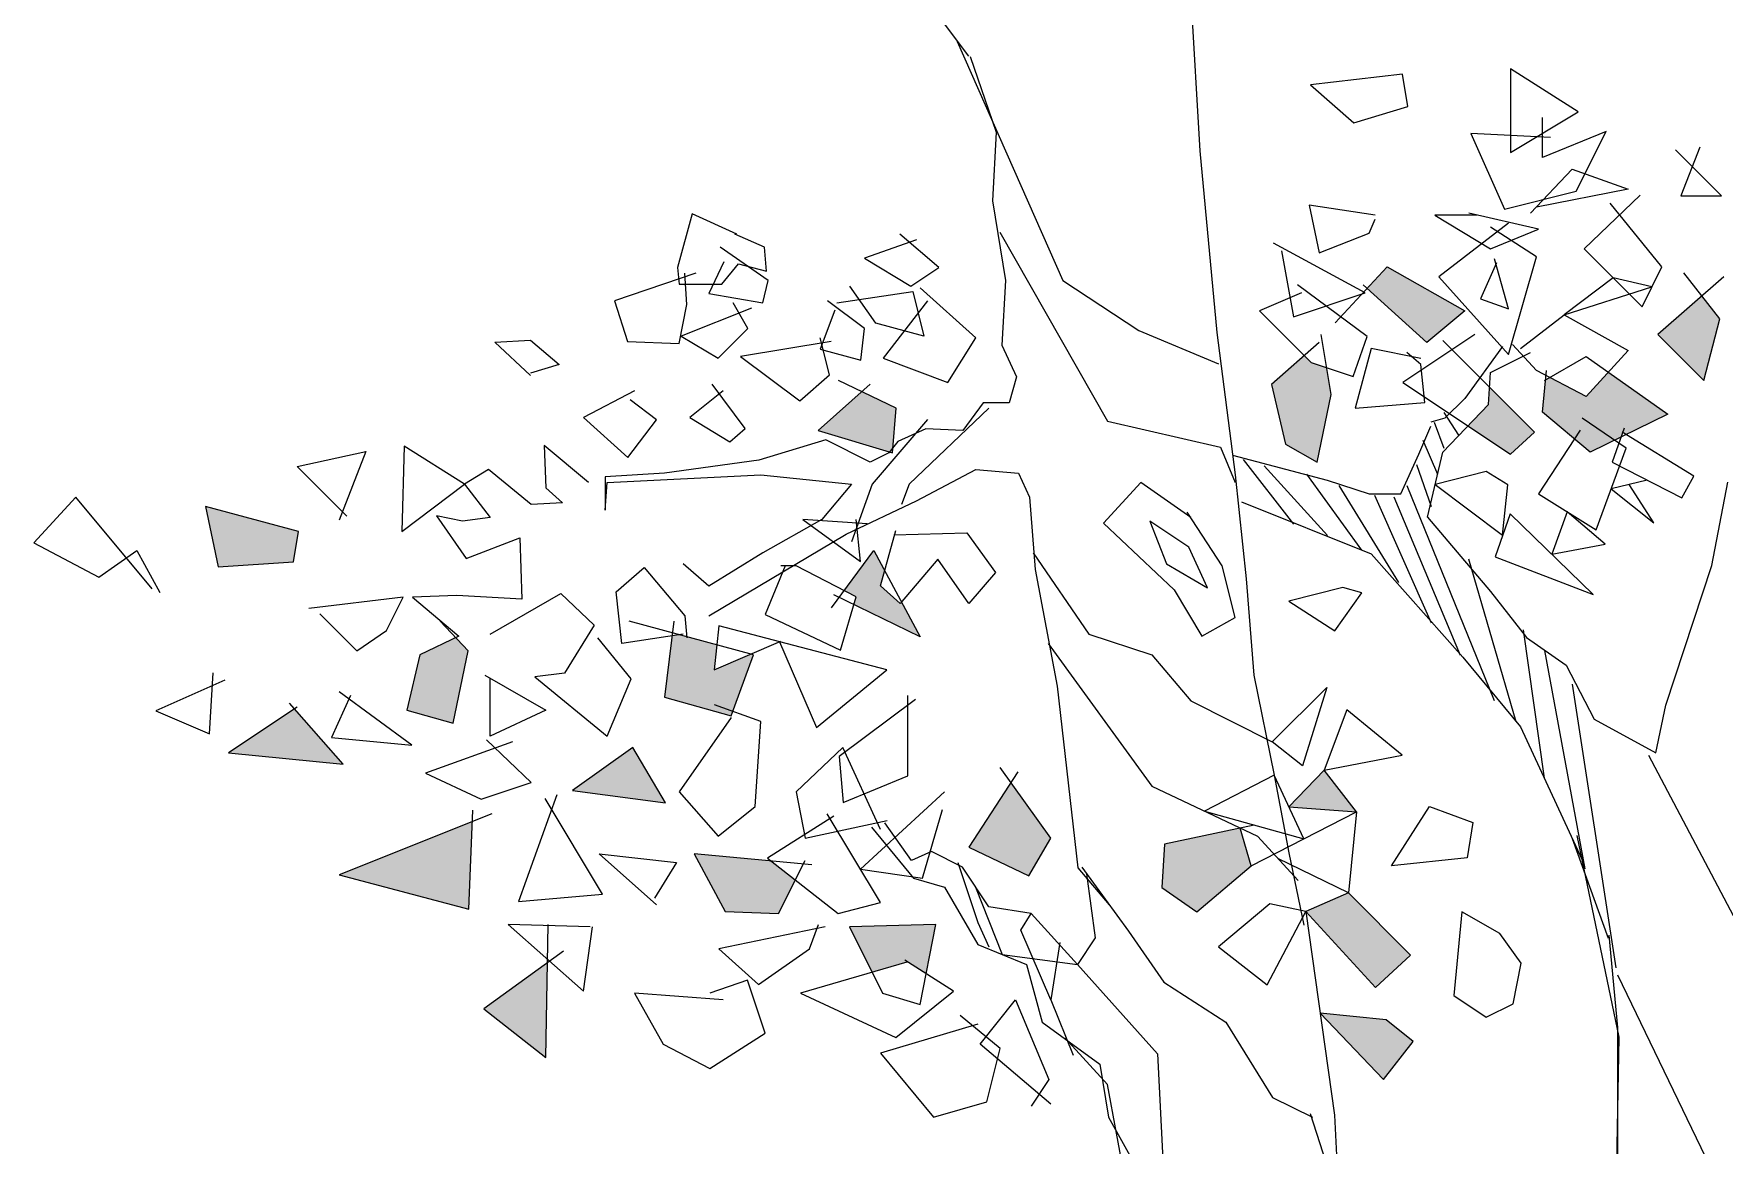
# Model space of a CAD drawing. Header units: centimetres. Extents: x -69 to 250, y -7 to 374.
# Drawn here: x -17 to 82.7, y 194.7 to 260.2 of the extents above; entities that cross this region are included whole.
import ezdxf

# ---------------------------------------------------------------- set-up
doc = ezdxf.new("R2010")
doc.units = ezdxf.units.CM
doc.header["$MEASUREMENT"] = 0

msp = doc.modelspace()

# ---------------------------------------------------------------- hatches: boundary and pattern name
at = {"linetype": 'Continuous'}
h = msp.add_hatch(color=256, dxfattribs=at)
h.paths.add_polyline_path([(68.83, 239.344), (68.768, 238.35), (67.554, 237.085), (70.059, 235.416), (71.469, 236.707)])
h.paths.add_polyline_path([(79.337, 237.763), (75.825, 240.246), (74.522, 238.82), (72.37, 239.938), (72.121, 239.796), (71.939, 237.881), (74.757, 235.534), (76.567, 236.415), (76.665, 236.69), (76.872, 236.563)])
h.paths.add_polyline_path([(98.046, 235.593), (94.193, 231.892), (100.268, 231.447)])
h.paths.add_polyline_path([(94.91, 239.887), (96.484, 237.529), (98.715, 238.937)])
h.paths.add_polyline_path([(108.714, 250.844), (104.565, 249.808), (109.011, 246.698)])
h.paths.add_polyline_path([(42.967, 212.782), (40.602, 216.069), (38.136, 212.26), (41.661, 210.564)])
h.paths.add_polyline_path([(36.177, 207.693), (31.084, 207.562), (32.428, 204.877), (34.53, 205.49), (35.614, 204.801)])
h.paths.add_polyline_path([(8.608, 223.819), (7.873, 224.602), (5.768, 223.6), (5.004, 220.326), (7.735, 219.562)])
h.paths.add_polyline_path([(25.429, 223.6), (25.289, 223.638), (23.119, 222.698), (23.267, 224.181), (21.073, 224.77), (20.627, 224.702), (20.186, 221.09), (24.118, 219.999)])
h.paths.add_polyline_path([(-1.383, 230.855), (-6.865, 232.336), (-6.124, 228.782), (-1.679, 229.078)])
h = msp.add_hatch(color=256, dxfattribs=at)
h.paths.add_polyline_path([(33.163, 228.552), (32.52, 229.745), (30.78, 227.365), (31.476, 227.004), (31.347, 226.562), (35.263, 224.656), (34.161, 226.7), (34.087, 226.613), (32.912, 227.657)])
h.paths.add_polyline_path([(33.839, 238.116), (31.816, 239.095), (29.252, 236.807), (33.446, 235.549), (33.645, 235.788)])
h.paths.add_polyline_path([(82.391, 243.396), (81.343, 244.734), (78.75, 242.457), (81.451, 239.758)])
h.paths.add_polyline_path([(67.358, 243.866), (62.778, 246.447), (61.601, 245.181), (65.127, 241.988)])
h.paths.add_polyline_path([(59.49, 238.937), (59.227, 240.511), (58.315, 240.815), (57.908, 241.221), (55.966, 239.524), (56.789, 236.003), (58.668, 234.947)])
h = msp.add_hatch(color=256, dxfattribs=at)
h.paths.add_polyline_path([(13.287, 205.44), (9.538, 202.735), (13.194, 199.864)])
h.paths.add_polyline_path([(8.859, 213.759), (1.009, 210.622), (8.66, 208.598)])
h.paths.add_polyline_path([(-1.626, 220.409), (-5.516, 217.817), (1.235, 217.142)])
h.paths.add_polyline_path([(18.325, 218.121), (14.769, 215.604), (20.252, 214.864)])
h.paths.add_polyline_path([(27.896, 210.325), (26.464, 211.442), (21.943, 211.868), (23.771, 208.476), (26.905, 208.345)])
h = msp.add_hatch(color=256, dxfattribs=at)
h.paths.add_polyline_path([(59.074, 216.789), (56.995, 214.627), (60.976, 214.34)])
h.paths.add_polyline_path([(62.728, 202.08), (58.833, 202.474), (62.569, 198.577), (64.322, 200.806)])
h.paths.add_polyline_path([(60.498, 209.563), (57.984, 208.476), (62.091, 203.99), (64.163, 205.901)])
h.paths.add_polyline_path([(54.761, 211.155), (54.122, 213.386), (49.663, 212.429), (49.503, 209.881), (51.575, 208.449)])

# ---------------------------------------------------------------- linework, layer by layer
for p, q in [((51.206, 262.564), (51.753, 253.287)), ((36.255, 261.326), (38.107, 258.859)), ((37.444, 259.727), (43.67, 245.647)), ((38.209, 258.854), (39.738, 254.379)), ((70.058, 258.125), (70.058, 253.189)), ((74.042, 255.577), (70.058, 258.125)), ((63.684, 257.806), (58.267, 257.169)), ((58.267, 257.169), (60.816, 254.94)), ((64.003, 255.896), (63.684, 257.806)), ((60.816, 254.94), (64.003, 255.896)), ((70.058, 253.189), (74.042, 255.577)), ((71.939, 252.902), (71.939, 255.249)), ((39.738, 254.379), (39.519, 250.34)), ((72.408, 254.075), (67.711, 254.31)), ((67.711, 254.31), (69.707, 249.851)), ((75.697, 254.427), (71.939, 252.902)), ((73.935, 250.907), (75.697, 254.427)), ((51.753, 253.287), (52.736, 242.591)), ((82.487, 250.641), (79.778, 253.348)), ((81.212, 253.507), (80.097, 250.641)), ((71.234, 249.616), (73.7, 252.198)), ((73.7, 252.198), (76.988, 251.024)), ((39.519, 250.34), (40.284, 245.647)), ((69.707, 249.851), (73.935, 250.907)), ((76.988, 251.024), (71.586, 249.968)), ((77.693, 250.672), (74.405, 247.504)), ((78.985, 246.447), (75.932, 250.203)), ((80.097, 250.641), (82.487, 250.641)), ((21.825, 249.576), (20.951, 246.411)), ((24.446, 248.376), (21.825, 249.576)), ((62.073, 249.499), (58.198, 250.085)), ((58.198, 250.085), (58.785, 247.269)), ((61.721, 248.442), (62.073, 249.264)), ((68.063, 249.499), (65.597, 249.499)), ((65.597, 249.499), (68.885, 247.504)), ((71.704, 248.677), (67.593, 249.616)), ((26.084, 247.612), (24.337, 248.376)), ((36.352, 246.411), (34.058, 248.376)), ((39.956, 248.485), (46.291, 237.352)), ((58.785, 247.269), (61.721, 248.442)), ((69.942, 249.029), (65.832, 245.861)), ((71.586, 247.034), (68.885, 248.794)), ((68.885, 247.504), (71.704, 248.677)), ((26.303, 245.647), (23.463, 247.612)), ((26.194, 246.193), (26.084, 247.612)), ((35.041, 248.048), (31.983, 246.957)), ((61.486, 244.922), (56.084, 247.856)), ((56.554, 247.386), (57.258, 243.514)), ((74.405, 247.504), (77.811, 244.1)), ((20.951, 246.411), (21.06, 245.429)), ((23.681, 246.739), (22.808, 244.883)), ((23.572, 245.429), (24.555, 246.63)), ((24.555, 246.63), (26.194, 246.193)), ((31.983, 246.957), (34.713, 245.32)), ((34.713, 245.32), (36.352, 246.411)), ((59.725, 243.162), (62.778, 246.447)), ((62.778, 246.447), (67.358, 243.866)), ((69.237, 246.682), (68.298, 244.57)), ((69.942, 243.983), (69.12, 246.917)), ((69.942, 241.284), (71.586, 247.034)), ((77.811, 244.1), (78.985, 246.447)), ((22.043, 246.084), (17.237, 244.447)), ((21.06, 245.429), (23.572, 245.429)), ((21.497, 244.228), (21.388, 246.084)), ((25.975, 244.338), (26.303, 245.647)), ((32.638, 243.137), (31.109, 245.32)), ((38.536, 242.264), (35.259, 245.211)), ((40.284, 245.647), (40.065, 241.827)), ((43.67, 245.647), (48.148, 242.7)), ((61.604, 242.34), (57.493, 245.391)), ((65.127, 241.988), (61.369, 245.391)), ((65.832, 245.861), (69.942, 241.284)), ((76.108, 245.802), (73.23, 243.631)), ((73.23, 243.631), (78.398, 245.274)), ((78.398, 245.274), (76.108, 245.802)), ((82.626, 245.861), (78.75, 242.457)), ((82.391, 243.396), (80.277, 246.095)), ((17.237, 244.447), (18.002, 242.046)), ((21.06, 241.936), (21.497, 244.228)), ((22.808, 244.883), (25.975, 244.338)), ((25.101, 242.81), (24.228, 244.338)), ((31.983, 242.81), (29.798, 244.447)), ((30.344, 244.338), (34.823, 244.992)), ((35.696, 244.447), (33.075, 241.063)), ((34.823, 244.992), (35.478, 242.373)), ((57.728, 244.922), (55.262, 243.866)), ((57.258, 243.514), (61.486, 244.922)), ((68.298, 244.57), (69.942, 243.983)), ((25.32, 244.01), (21.169, 242.373)), ((30.235, 243.901), (29.361, 241.609)), ((35.478, 242.373), (32.638, 243.137)), ((55.262, 243.866), (58.315, 240.815)), ((67.358, 243.866), (65.127, 241.988)), ((70.647, 241.636), (73.23, 243.631)), ((73.23, 243.631), (76.988, 241.519)), ((81.451, 239.758), (82.391, 243.396)), ((10.191, 242.01), (12.28, 242.14)), ((12.28, 242.14), (13.978, 240.705)), ((21.169, 242.373), (23.354, 241.063)), ((23.354, 241.063), (25.101, 242.81)), ((29.907, 240.081), (29.361, 242.264)), ((31.764, 240.954), (31.983, 242.81)), ((36.898, 239.644), (38.536, 242.264)), ((48.148, 242.7), (52.845, 240.736)), ((52.736, 242.591), (53.828, 234.187)), ((59.49, 238.937), (58.903, 242.457)), ((60.782, 239.993), (61.604, 242.34)), ((67.946, 242.457), (63.718, 239.641)), ((78.75, 242.457), (81.451, 239.758)), ((12.28, 240.053), (10.191, 242.01)), ((18.002, 242.046), (21.06, 241.936)), ((30.017, 242.046), (24.665, 241.172)), ((24.665, 241.172), (28.16, 238.553)), ((29.361, 241.609), (31.764, 240.954)), ((40.065, 241.827), (40.939, 239.972)), ((58.785, 241.988), (55.966, 239.524)), ((61.839, 241.636), (60.899, 238.115)), ((64.775, 241.049), (61.839, 241.636)), ((64.775, 240.697), (63.952, 241.401)), ((71.469, 236.707), (66.066, 242.105)), ((69.59, 241.753), (67.358, 238.702)), ((68.885, 240.228), (71.234, 241.401)), ((71.586, 240.345), (70.177, 241.871)), ((72.056, 239.758), (74.522, 241.167)), ((76.988, 241.519), (74.522, 238.82)), ((74.522, 241.167), (79.337, 237.763)), ((13.978, 240.705), (12.28, 240.183)), ((33.075, 241.063), (36.898, 239.644)), ((58.315, 240.815), (60.782, 239.993)), ((65.009, 238.468), (64.775, 240.697)), ((68.768, 238.35), (68.885, 240.228)), ((74.522, 238.82), (71.586, 240.345)), ((71.939, 237.881), (72.173, 240.345)), ((24.947, 236.921), (22.988, 239.531)), ((28.16, 238.553), (29.907, 240.081)), ((32.31, 239.535), (29.252, 236.807)), ((33.839, 238.116), (30.453, 239.754)), ((40.939, 239.972), (40.502, 238.444)), ((55.966, 239.524), (56.789, 236.003)), ((63.718, 239.641), (70.059, 235.416)), ((18.418, 239.139), (15.414, 237.574)), ((19.723, 237.443), (18.156, 238.617)), ((23.641, 239.139), (21.682, 237.574)), ((38.973, 238.444), (37.772, 236.807)), ((40.502, 238.444), (38.973, 238.444)), ((58.668, 234.947), (59.49, 238.937)), ((60.899, 238.115), (65.009, 238.468)), ((66.066, 235.534), (68.768, 238.35)), ((67.358, 238.702), (66.184, 237.529)), ((15.414, 237.574), (18.026, 235.225)), ((18.026, 235.225), (19.723, 237.443)), ((21.682, 237.574), (24.033, 236.138)), ((35.696, 237.462), (32.42, 233.642)), ((33.621, 235.497), (33.839, 238.116)), ((39.301, 238.116), (34.604, 233.642)), ((46.291, 237.352), (52.954, 235.824)), ((66.184, 237.529), (65.362, 237.294)), ((65.564, 237.294), (66.136, 235.768)), ((66.136, 237.866), (66.995, 236.531)), ((74.757, 235.534), (71.939, 237.881)), ((76.871, 235.768), (74.287, 237.529)), ((79.337, 237.763), (74.757, 235.534)), ((24.033, 236.138), (24.947, 236.921)), ((29.689, 236.261), (25.757, 235.06)), ((29.252, 236.807), (33.621, 235.497)), ((32.31, 234.951), (29.689, 236.261)), ((35.587, 236.916), (33.949, 236.152)), ((37.772, 236.807), (35.587, 236.916)), ((64.657, 235.416), (65.362, 237.059)), ((64.896, 236.245), (65.755, 234.242)), ((70.059, 235.416), (71.469, 236.707)), ((74.17, 236.825), (71.704, 233.069)), ((76.754, 236.942), (76.049, 234.947)), ((80.864, 234.126), (76.636, 236.707)), ((-1.466, 234.681), (2.585, 235.58)), ((2.585, 235.58), (1.009, 231.533)), ((4.841, 235.889), (4.693, 230.855)), ((8.39, 233.642), (4.841, 235.889)), ((15.708, 233.751), (13.087, 235.934)), ((13.087, 235.934), (13.196, 233.423)), ((33.403, 235.497), (32.31, 234.951)), ((33.949, 236.152), (33.403, 235.497)), ((52.954, 235.824), (53.828, 233.751)), ((53.677, 235.351), (59.255, 233.891)), ((56.789, 236.003), (58.668, 234.947)), ((63.6, 233.069), (64.657, 235.416)), ((65.166, 231.711), (66.066, 235.534)), ((75.109, 230.957), (76.871, 235.768)), ((1.46, 231.758), (-1.466, 234.681)), ((9.81, 234.515), (8.39, 233.642)), ((12.322, 232.441), (9.81, 234.515)), ((20.186, 234.296), (16.691, 234.078)), ((16.8, 233.751), (25.866, 234.187)), ((25.757, 235.06), (20.186, 234.296)), ((25.866, 234.187), (31.218, 233.642)), ((35.041, 232.659), (38.536, 234.515)), ((38.536, 234.515), (41.048, 234.296)), ((41.048, 234.296), (41.704, 232.878)), ((53.828, 234.187), (54.483, 228.075)), ((54.303, 235.101), (57.261, 231.286)), ((55.543, 234.719), (59.265, 230.619)), ((58.025, 234.242), (61.269, 229.761)), ((64.514, 234.815), (65.373, 232.335)), ((68.624, 234.401), (65.616, 233.622)), ((69.899, 233.605), (68.624, 234.401)), ((76.049, 234.947), (80.159, 232.835)), ((4.693, 230.855), (8.39, 233.642)), ((8.39, 233.642), (9.919, 231.677)), ((13.196, 233.423), (14.179, 232.55)), ((16.691, 234.078), (16.691, 232.114)), ((16.691, 232.114), (16.8, 233.751)), ((31.218, 233.642), (29.47, 231.568)), ((32.42, 233.642), (31.218, 230.258)), ((34.604, 233.642), (34.167, 232.441)), ((48.257, 233.751), (46.073, 231.35)), ((51.206, 231.677), (48.257, 233.751)), ((59.255, 233.891), (61.721, 233.069)), ((59.933, 233.575), (63.464, 227.853)), ((63.941, 233.575), (69.095, 220.892)), ((65.616, 233.622), (69.595, 230.633)), ((69.595, 230.633), (69.899, 233.605)), ((78.104, 233.891), (75.99, 233.363)), ((75.99, 233.363), (78.503, 231.376)), ((78.503, 231.376), (77.047, 233.627)), ((80.159, 232.835), (80.864, 234.126)), ((81.921, 228.845), (82.861, 233.773)), ((-14.517, 232.882), (-16.992, 230.184)), ((-10.017, 227.485), (-14.517, 232.882)), ((-1.383, 230.855), (-6.865, 232.336)), ((-6.865, 232.336), (-6.124, 228.782)), ((14.179, 232.55), (12.322, 232.441)), ((30.89, 230.695), (35.041, 232.659)), ((41.704, 232.878), (42.031, 228.621)), ((54.205, 232.6), (61.839, 229.549)), ((61.721, 233.069), (63.6, 233.069)), ((62.033, 233.003), (65.373, 225.469)), ((63.178, 232.907), (67.091, 223.562)), ((71.704, 233.069), (75.109, 230.957)), ((8.281, 231.459), (6.751, 231.786)), ((6.751, 231.786), (8.499, 229.276)), ((9.919, 231.677), (8.281, 231.459)), ((29.47, 231.568), (25.975, 229.603)), ((32.129, 231.31), (28.342, 231.571)), ((28.342, 231.571), (31.737, 229.092)), ((31.737, 229.092), (31.476, 231.571)), ((46.073, 231.35), (50.223, 227.42)), ((51.097, 229.931), (48.803, 231.459)), ((48.803, 231.459), (49.786, 228.948)), ((53.063, 228.839), (50.988, 232.004)), ((65.166, 231.711), (68.885, 227.319)), ((70.04, 231.892), (69.151, 229.374)), ((74.93, 227.153), (70.04, 231.892)), ((73.407, 232.013), (72.485, 229.523)), ((75.635, 230.102), (73.407, 232.013)), ((-16.992, 230.184), (-13.167, 228.16)), ((-1.679, 229.078), (-1.383, 230.855)), ((8.499, 229.276), (11.667, 230.476)), ((11.667, 230.476), (11.776, 226.875)), ((22.808, 225.892), (30.89, 230.695)), ((32.912, 227.657), (33.826, 230.919)), ((33.696, 230.658), (38.005, 230.788)), ((38.005, 230.788), (39.703, 228.44)), ((-13.167, 228.16), (-10.917, 229.734)), ((-10.917, 229.734), (-9.566, 227.261)), ((25.975, 229.603), (22.808, 227.639)), ((30.039, 226.352), (32.52, 229.745)), ((32.52, 229.745), (35.263, 224.656)), ((36.307, 229.223), (34.087, 226.613)), ((38.136, 226.613), (36.307, 229.223)), ((41.922, 229.603), (45.199, 224.801)), ((52.189, 227.53), (51.097, 229.931)), ((61.839, 229.549), (67.241, 223.446)), ((67.583, 229.245), (70.381, 219.659)), ((69.151, 229.374), (74.93, 227.153)), ((72.485, 229.523), (75.635, 230.102)), ((-6.124, 228.782), (-1.679, 229.078)), ((17.346, 227.311), (18.985, 228.73)), ((18.985, 228.73), (21.388, 225.892)), ((22.808, 227.639), (21.279, 228.948)), ((27.297, 228.831), (26.122, 225.961)), ((27.95, 228.831), (27.036, 228.831)), ((31.476, 227.004), (27.95, 228.831)), ((39.703, 228.44), (38.136, 226.613)), ((42.031, 228.621), (43.342, 221.745)), ((49.786, 228.948), (52.189, 227.53)), ((53.828, 225.783), (53.063, 228.839)), ((79.22, 220.63), (81.921, 228.845)), ((9.919, 224.801), (14.07, 227.202)), ((14.07, 227.202), (16.036, 225.347)), ((17.674, 224.255), (17.346, 227.311)), ((34.087, 226.613), (32.912, 227.657)), ((50.223, 227.42), (51.862, 224.692)), ((54.483, 228.075), (54.92, 222.4)), ((60.179, 227.555), (56.992, 226.759)), ((59.701, 225.007), (61.294, 227.236)), ((61.294, 227.236), (60.179, 227.555)), ((68.885, 227.319), (70.999, 224.62)), ((4.785, 226.984), (-0.785, 226.329)), ((3.802, 225.019), (4.785, 226.984)), ((7.953, 227.093), (5.332, 226.984)), ((5.332, 226.984), (8.062, 224.692)), ((11.776, 226.875), (7.953, 227.093)), ((35.263, 224.656), (30.17, 227.135)), ((30.562, 223.873), (31.476, 227.004)), ((56.992, 226.759), (59.701, 225.007)), ((-0.13, 226.002), (2.055, 223.819)), ((8.608, 223.819), (6.97, 225.565)), ((16.036, 225.347), (14.288, 222.509)), ((25.429, 223.6), (18.111, 225.565)), ((20.732, 225.565), (20.186, 221.09)), ((21.388, 225.892), (21.497, 224.583)), ((23.38, 225.308), (23.119, 222.698)), ((27.82, 224.134), (23.38, 225.308)), ((26.122, 225.961), (30.562, 223.873)), ((51.862, 224.692), (53.828, 225.783)), ((2.055, 223.819), (3.802, 225.019)), ((8.062, 224.692), (5.768, 223.6)), ((18.22, 222.182), (16.254, 224.583)), ((21.279, 224.801), (17.674, 224.255)), ((23.119, 222.698), (27.036, 224.395)), ((26.959, 224.361), (29.142, 219.306)), ((42.796, 224.255), (48.913, 215.851)), ((45.199, 224.801), (48.913, 223.6)), ((70.798, 225.07), (72.048, 216.323)), ((70.999, 224.62), (73.348, 222.977)), ((5.768, 223.6), (5.004, 220.326)), ((7.735, 219.562), (8.608, 223.819)), ((24.118, 219.999), (25.429, 223.6)), ((33.291, 222.711), (27.82, 224.134)), ((48.913, 223.6), (51.206, 220.872)), ((67.241, 223.446), (70.647, 219.339)), ((72.053, 223.848), (74.439, 210.975)), ((-6.641, 218.941), (-6.416, 222.539)), ((9.591, 222.4), (13.196, 220.326)), ((14.288, 222.509), (12.54, 222.291)), ((12.54, 222.291), (16.8, 218.798)), ((29.142, 219.306), (33.291, 222.711)), ((54.92, 222.4), (56.122, 216.506)), ((73.348, 222.977), (74.992, 219.809)), ((-5.741, 222.089), (-9.791, 220.29)), ((5.285, 218.267), (1.009, 221.414)), ((9.919, 218.798), (9.919, 222.182)), ((16.8, 218.798), (18.22, 222.182)), ((43.342, 221.745), (44.544, 211.049)), ((56.012, 218.471), (59.223, 221.664)), ((59.223, 221.664), (57.789, 217.046)), ((73.691, 221.858), (76.262, 205.156)), ((-9.791, 220.29), (-6.641, 218.941)), ((-1.466, 220.515), (-5.516, 217.817)), ((1.235, 217.142), (-1.916, 220.74)), ((1.685, 221.19), (0.559, 218.716)), ((5.004, 220.326), (7.735, 219.562)), ((13.196, 220.326), (9.919, 218.798)), ((20.186, 221.09), (24.118, 219.999)), ((25.866, 219.671), (23.135, 220.654)), ((34.988, 220.965), (30.487, 217.592)), ((34.538, 216.468), (34.538, 221.19)), ((51.206, 220.872), (56.012, 218.471)), ((60.408, 220.342), (59.074, 216.789)), ((63.668, 217.677), (60.408, 220.342)), ((78.633, 217.814), (79.22, 220.63)), ((24.118, 219.89), (21.06, 215.524)), ((25.538, 214.651), (25.866, 219.671)), ((70.647, 219.339), (74.262, 211.558)), ((74.992, 219.809), (78.633, 217.814)), ((0.559, 218.716), (5.285, 218.267)), ((11.23, 218.471), (6.096, 216.615)), ((12.322, 216.07), (9.701, 218.58)), ((57.789, 217.046), (56.012, 218.471)), ((-5.516, 217.817), (1.235, 217.142)), ((18.325, 218.121), (14.769, 215.604)), ((20.252, 214.864), (18.325, 218.121)), ((30.692, 218.132), (27.95, 215.522)), ((30.487, 217.592), (30.712, 214.894)), ((32.912, 213.304), (30.692, 218.132)), ((59.074, 216.789), (63.668, 217.677)), ((78.191, 217.682), (84.298, 206.119)), ((6.096, 216.615), (9.373, 215.087)), ((30.712, 214.894), (34.538, 216.468)), ((41.008, 216.696), (38.136, 212.26)), ((42.967, 212.782), (39.964, 216.957)), ((56.122, 216.506), (52.026, 214.378)), ((56.122, 216.506), (56.995, 211.922)), ((57.869, 212.747), (56.122, 216.506)), ((59.074, 216.789), (56.995, 214.627)), ((60.976, 214.34), (59.074, 216.789)), ((9.373, 215.087), (12.322, 216.07)), ((13.836, 215.344), (11.585, 209.048)), ((14.769, 215.604), (20.252, 214.864)), ((21.06, 215.524), (23.354, 212.905)), ((27.95, 215.522), (28.472, 212.782)), ((36.699, 215.522), (31.737, 210.955)), ((48.913, 215.851), (55.139, 212.905)), ((8.66, 208.598), (8.885, 214.444)), ((16.536, 209.497), (13.161, 215.119)), ((23.354, 212.905), (25.538, 214.651)), ((35.393, 210.433), (36.569, 214.478)), ((52.026, 214.378), (57.869, 212.747)), ((54.761, 211.155), (60.976, 214.34)), ((56.995, 214.627), (60.976, 214.34)), ((60.976, 214.34), (60.498, 209.563)), ((63.047, 211.155), (65.278, 214.658)), ((65.278, 214.658), (67.827, 213.703)), ((10.01, 214.219), (1.009, 210.622)), ((30.17, 214.087), (26.253, 211.607)), ((28.472, 212.782), (33.304, 213.826)), ((32.912, 208.998), (29.778, 214.217)), ((32.39, 213.434), (34.871, 210.433)), ((34.74, 211.477), (33.173, 213.695)), ((54.947, 213.563), (49.663, 212.429)), ((54.761, 211.155), (54.122, 213.386)), ((67.827, 213.703), (67.509, 211.633)), ((38.136, 212.26), (41.661, 210.564)), ((41.661, 210.564), (42.967, 212.782)), ((49.663, 212.429), (49.503, 209.881)), ((55.139, 212.905), (57.541, 210.285)), ((73.7, 212.767), (75.814, 206.9)), ((73.973, 212.952), (76.442, 201.061)), ((19.723, 208.867), (16.328, 211.868)), ((16.328, 211.868), (20.899, 211.346)), ((20.899, 211.346), (19.593, 209.259)), ((28.864, 211.216), (21.943, 211.868)), ((21.943, 211.868), (23.771, 208.476)), ((26.253, 211.607), (30.431, 208.345)), ((26.905, 208.345), (28.472, 211.477)), ((35.916, 211.999), (34.74, 211.477)), ((37.744, 211.086), (35.916, 211.999)), ((37.483, 211.346), (38.658, 207.823)), ((60.498, 209.563), (56.34, 211.595)), ((56.995, 211.922), (57.869, 207.666)), ((67.509, 211.633), (63.047, 211.155)), ((1.009, 210.622), (8.66, 208.598)), ((31.737, 210.955), (35.393, 210.433)), ((34.871, 210.433), (36.699, 209.911)), ((39.311, 208.737), (37.744, 211.086)), ((44.544, 211.049), (46.4, 208.866)), ((44.795, 211.086), (47.537, 207.301)), ((45.056, 210.694), (45.579, 206.91)), ((51.575, 208.449), (54.761, 211.155)), ((11.585, 209.048), (16.536, 209.497)), ((36.699, 209.911), (38.658, 206.519)), ((38.527, 209.911), (40.094, 205.931)), ((49.503, 209.881), (51.575, 208.449)), ((60.498, 209.563), (57.984, 208.476)), ((64.163, 205.901), (60.498, 209.563)), ((23.771, 208.476), (26.905, 208.345)), ((30.431, 208.345), (32.912, 208.998)), ((41.792, 208.345), (39.311, 208.737)), ((41.192, 207.374), (41.792, 208.345)), ((44.534, 205.344), (41.792, 208.345)), ((55.877, 208.926), (52.849, 206.379)), ((55.717, 204.15), (57.984, 208.476)), ((57.984, 208.476), (55.877, 208.926)), ((57.984, 208.476), (59.682, 196.471)), ((57.984, 208.476), (62.091, 203.99)), ((67.19, 208.449), (66.712, 203.513)), ((69.421, 207.175), (67.19, 208.449)), ((15.806, 207.562), (10.974, 207.693)), ((10.974, 207.693), (15.414, 203.778)), ((13.194, 199.864), (13.325, 207.693)), ((15.414, 203.778), (15.936, 207.562)), ((29.648, 207.562), (23.38, 206.258)), ((28.734, 206.258), (29.256, 207.693)), ((36.177, 207.693), (31.084, 207.562)), ((31.084, 207.562), (33.043, 203.648)), ((35.263, 202.996), (36.177, 207.693)), ((38.658, 207.823), (39.311, 206.388)), ((42.967, 203.257), (41.192, 207.374)), ((47.537, 207.301), (49.627, 204.3)), ((38.658, 206.519), (41.531, 205.344)), ((43.489, 206.649), (42.967, 203.257)), ((45.579, 206.91), (44.534, 205.344)), ((52.849, 206.379), (55.717, 204.15)), ((70.695, 205.423), (69.421, 207.175)), ((75.847, 207.072), (76.366, 201.63)), ((14.239, 206.127), (9.538, 202.735)), ((23.38, 206.258), (25.73, 204.17)), ((25.73, 204.17), (28.734, 206.258)), ((34.479, 205.475), (28.211, 203.648)), ((37.221, 203.778), (34.349, 205.605)), ((40.094, 205.931), (44.534, 205.344)), ((41.531, 205.344), (42.445, 201.952)), ((44.534, 205.344), (49.25, 200.082)), ((62.091, 203.99), (64.163, 205.901)), ((70.217, 203.035), (70.695, 205.423)), ((25.077, 204.431), (22.857, 203.648)), ((26.122, 201.299), (25.077, 204.431)), ((49.627, 204.3), (53.283, 201.952)), ((76.366, 204.74), (81.552, 193.986)), ((23.641, 203.257), (18.418, 203.648)), ((18.418, 203.648), (20.115, 200.647)), ((28.211, 203.648), (33.826, 201.038)), ((33.043, 203.648), (35.263, 202.996)), ((33.826, 201.038), (37.221, 203.778)), ((66.712, 203.513), (68.624, 202.239)), ((9.538, 202.735), (13.194, 199.864)), ((39.964, 200.386), (37.613, 202.343)), ((38.788, 200.647), (40.878, 203.257)), ((40.878, 203.257), (42.837, 198.559)), ((42.967, 203.257), (44.273, 199.994)), ((62.728, 202.08), (58.833, 202.474)), ((58.833, 202.474), (58.833, 202.474)), ((58.833, 202.474), (62.569, 198.577)), ((68.624, 202.239), (70.217, 203.035)), ((22.857, 199.212), (26.122, 201.299)), ((38.658, 201.821), (32.912, 200.125)), ((42.445, 201.952), (45.84, 199.473)), ((53.283, 201.952), (56.025, 197.515)), ((64.322, 200.806), (62.728, 202.08)), ((76.366, 201.63), (76.366, 195.8)), ((20.115, 200.647), (22.857, 199.212)), ((42.967, 197.124), (38.788, 200.647)), ((39.18, 197.254), (39.964, 200.386)), ((46.301, 198.277), (43.801, 201.003)), ((62.569, 198.577), (64.322, 200.806)), ((76.442, 201.061), (76.218, 188.049)), ((32.912, 200.125), (36.046, 196.341)), ((45.84, 199.473), (46.362, 196.341)), ((49.25, 200.082), (49.554, 193.853)), ((42.837, 198.559), (41.792, 196.993)), ((47.438, 192.144), (46.301, 198.277)), ((56.025, 197.515), (58.376, 196.341)), ((36.046, 196.341), (39.18, 197.254)), ((46.362, 196.341), (48.19, 193.079)), ((58.256, 196.574), (60.277, 190.293)), ((59.682, 196.471), (59.943, 191.122)), ((76.366, 195.8), (76.366, 191.525))]:
    msp.add_line(p, q)

doc.saveas('drawing.dxf')
